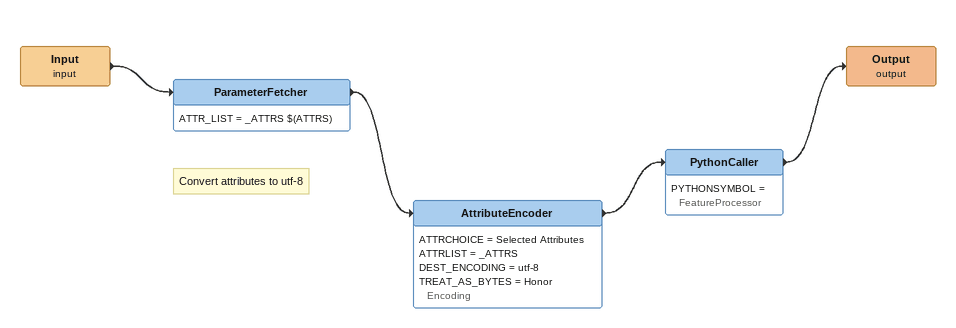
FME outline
Input (input)
    -> ParameterFetcher
ParameterFetcher
    ATTR_LIST = _ATTRS $(ATTRS)
    -> AttributeEncoder
Note: Convert attributes to utf-8
AttributeEncoder
    ATTRCHOICE = Selected Attributes
    ATTRLIST = _ATTRS
    DEST_ENCODING = utf-8
    TREAT_AS_BYTES = Honor Encoding
    -> PythonCaller
PythonCaller
    PYTHONSYMBOL = FeatureProcessor
    -> Output (output)
Output (output)
